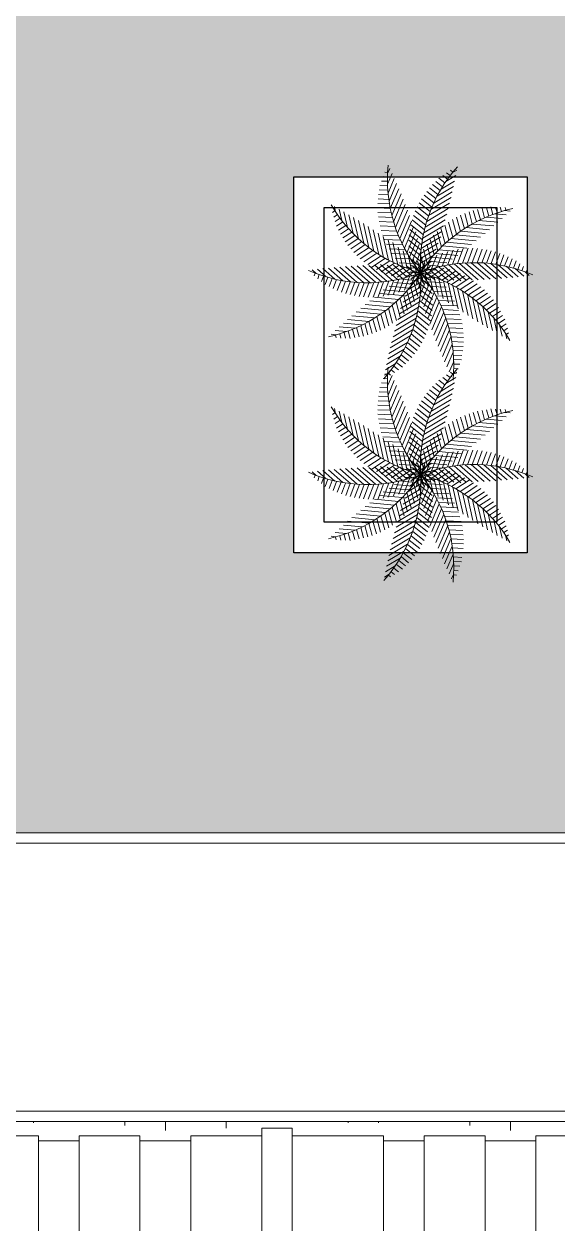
# Model space of a CAD drawing. Header units: inches. Extents: x 139 to 559, y -1 to 295.
# Drawn here: x 274.55 to 279.8, y 174.17 to 185.98 of the extents above; entities that cross this region are included whole.
import ezdxf

# ---------------------------------------------------------------- set-up
doc = ezdxf.new("R2010")
doc.units = ezdxf.units.IN
doc.header["$MEASUREMENT"] = 0
for name, color, linetype, lineweight in [('ars', 11, 'Continuous', 0), ('ARSIR', 31, 'Continuous', 5), ('ARSIR BETON', 8, 'Continuous', 5), ('ATAP', 3, 'Continuous', 20), ('POHON', 98, 'Continuous', 5)]:
    doc.layers.add(name, color=color, linetype=linetype, lineweight=lineweight)
doc.layers.add('dinding', color=3, linetype='Continuous')
pattern_1 = [(45, (37.0798, 226.14725), (6e-17, 0.5747364), [1.2192, -0.4064]), (135, (37.36716, 226.4346), (6e-17, 0.5747364), [1.2192, -0.4064])]

# ---------------------------------------------------------------- blocks, each defined once
blk = doc.blocks.new('A$C08441736')
at = {"color": 82}
for p, q in [((0.0057, 0.7473), (-0.0197, 0.7763)), ((0.0458, 0.6127), (-0.0291, 0.6983)), ((0.0295, 0.6758), (-0.0246, 0.7375)), ((0.0028, 0.7548), (0.0219, 0.762)), ((0.0138, 0.7247), (0.0436, 0.7359)), ((0.0239, 0.6942), (0.0635, 0.7091)), ((0.0647, 0.5025), (-0.037, 0.6187)), ((0.0572, 0.5554), (-0.0332, 0.6587)), ((0.033, 0.6634), (0.0847, 0.6828)), ((0.0412, 0.6322), (0.0982, 0.6536)), ((0.0485, 0.6007), (0.1131, 0.625)), ((-0.2667, 0.4695), (-0.2209, 0.5389)), ((-0.244, 0.4456), (-0.1948, 0.5202)), ((0.0715, 0.4061), (-0.0435, 0.5374)), ((0.0693, 0.4529), (-0.0405, 0.5783)), ((0.0548, 0.5688), (0.1264, 0.5957)), ((0.0602, 0.5366), (0.1381, 0.5658)), ((0.0646, 0.5039), (0.1482, 0.5354)), ((-0.2101, 0.4071), (-0.3726, 0.444)), ((-0.2219, 0.4209), (-0.1696, 0.5001)), ((-0.2003, 0.3953), (-0.1454, 0.4786)), ((-0.1795, 0.3687), (-0.1221, 0.4556)), ((-0.1592, 0.3412), (-0.0999, 0.4311)), ((0.07, 0.3191), (-0.0485, 0.4544)), ((0.0716, 0.3616), (-0.0462, 0.4961)), ((0.0679, 0.4709), (0.1568, 0.5043)), ((0.0703, 0.4376), (0.1637, 0.4727)), ((0.0715, 0.4038), (0.169, 0.4404)), ((-0.1808, 0.3705), (-0.3511, 0.4092)), ((-0.1546, 0.3346), (-0.329, 0.3742)), ((-0.1396, 0.3126), (-0.0787, 0.405)), ((-0.1207, 0.283), (-0.0586, 0.3772)), ((-0.1026, 0.2522), (-0.0396, 0.3477)), ((0.0622, 0.2394), (-0.0518, 0.3696)), ((0.0668, 0.2785), (-0.0504, 0.4122)), ((0.0708, 0.335), (0.1744, 0.3739)), ((0.0717, 0.3696), (0.1726, 0.4075)), ((0.2177, 0.186), (0.2015, 0.3631)), ((-0.131, 0.2993), (-0.3063, 0.3391)), ((-0.1097, 0.2645), (-0.2831, 0.3039)), ((-0.0904, 0.2302), (-0.2592, 0.2685)), ((-0.0852, 0.2204), (-0.0219, 0.3163)), ((-0.0686, 0.1872), (-0.0056, 0.2827)), ((0.0493, 0.1653), (-0.0577, 0.2876)), ((0.0563, 0.2017), (-0.0529, 0.3264)), ((0.0606, 0.2283), (0.1681, 0.2688)), ((0.0653, 0.2644), (0.1723, 0.3046)), ((0.0686, 0.2999), (0.1744, 0.3396)), ((0.1371, 0.1048), (0.1223, 0.2666)), ((0.1641, 0.1301), (0.1491, 0.2951)), ((0.191, 0.1571), (0.1753, 0.3294)), ((-0.073, 0.1963), (-0.2346, 0.233)), ((-0.0573, 0.1628), (-0.2158, 0.1988)), ((-0.1984, 0.1282), (-0.2037, 0.243)), ((-0.1656, 0.1112), (-0.1707, 0.2254)), ((-0.1326, 0.0926), (-0.1377, 0.205)), ((-0.0996, 0.0723), (-0.1045, 0.1815)), ((0.0413, 0.1302), (-0.0535, 0.2385)), ((0.0323, 0.0961), (-0.0531, 0.1937)), ((-0.0529, 0.1528), (0.0091, 0.2468)), ((-0.0381, 0.117), (0.0221, 0.2083)), ((0.047, 0.1547), (0.1525, 0.1943)), ((0.0546, 0.1918), (0.1616, 0.232)), ((0.0826, 0.0588), (0.0709, 0.1879)), ((0.1099, 0.081), (0.0969, 0.2244)), ((-0.2084, 0.1331), (-0.3675, 0.0649)), ((-0.1744, 0.1159), (-0.3267, 0.0506)), ((-0.142, 0.098), (-0.2914, 0.034)), ((-0.0431, 0.1296), (-0.1835, 0.1615)), ((-0.0304, 0.0968), (-0.1568, 0.1255)), ((-0.019, 0.0642), (-0.1295, 0.0893)), ((-0.0665, 0.0502), (-0.0712, 0.1542)), ((0.0224, 0.0631), (-0.0523, 0.1483)), ((0.0116, 0.0311), (-0.0508, 0.1024)), ((-0.0333, 0.0262), (-0.0377, 0.1224)), ((-0.0243, 0.0797), (0.033, 0.1666)), ((-0.0115, 0.0408), (0.0415, 0.1211)), ((0.0277, 0.0184), (0.0191, 0.1127)), ((0.0272, 0.0788), (0.1247, 0.1154)), ((0.038, 0.1171), (0.1403, 0.1555)), ((0.0552, 0.0379), (0.0449, 0.1507)), ((0.067, -0.0018), (0.1249, 0.0955)), ((0.1014, -0.001), (0.1678, 0.1104)), ((0.1366, 0.001), (0.2103, 0.1246)), ((-0.1993, -0.0074), (-0.2706, 0.082)), ((-0.1111, 0.0795), (-0.2433, 0.0228)), ((-0.1617, -0.0031), (-0.2319, 0.0849)), ((-0.0815, 0.0604), (-0.2006, 0.0093)), ((-0.1231, -0.0001), (-0.1913, 0.0854)), ((-0.1014, 0.001), (-0.1678, -0.1104)), ((-0.0531, 0.0408), (-0.1572, -0.0039)), ((-0.0833, 0.0015), (-0.1482, 0.0829)), ((-0.0352, -0.0236), (-0.128, 0.002)), ((-0.067, 0.0018), (-0.1249, -0.0955)), ((-0.026, 0.0206), (-0.1131, -0.0167)), ((-0.0423, 0.0016), (-0.1024, 0.0769)), ((-0.0089, 0.032), (-0.1013, 0.053)), ((0, 0), (-0.0819, 0.0226)), ((-0.0332, 0.0014), (-0.0817, -0.08)), ((0, 0), (-0.0724, 0.0164)), ((0, 0), (-0.053, 0.0664)), ((0, 0), (-0.0489, 0.0558)), ((0, 0), (-0.0067, 0.0739)), ((0, 0), (-0.0038, 0.0848)), ((0, 0), (0.0467, 0.0709)), ((0, 0), (0.038, 0.0637)), ((0, 0), (0.0795, 0.0299)), ((0, 0), (0.0682, 0.0292)), ((0.0146, 0.0398), (0.1048, 0.0736)), ((0.026, -0.0206), (0.1131, 0.0167)), ((0.0332, -0.0014), (0.0817, 0.08)), ((0.0352, 0.0236), (0.128, -0.002)), ((0.0531, -0.0408), (0.1572, 0.0039)), ((0.0683, 0.0477), (0.1687, 0.0201)), ((0.0995, 0.0724), (0.2049, 0.0433)), ((0.1231, 0.0001), (0.1913, -0.0854)), ((0.1617, 0.0031), (0.2319, -0.0849)), ((-0.2092, -0.0088), (-0.2941, -0.1511)), ((-0.1725, -0.0042), (-0.2557, -0.1438)), ((-0.129, -0.0975), (-0.2376, -0.0676)), ((-0.1366, -0.001), (-0.2103, -0.1246)), ((-0.0995, -0.0724), (-0.2049, -0.0433)), ((-0.0683, -0.0477), (-0.1687, -0.0201)), ((-0.0272, -0.0788), (-0.1247, -0.1154)), ((-0.1099, -0.081), (-0.0969, -0.2244)), ((-0.0146, -0.0398), (-0.1048, -0.0736)), ((-0.0826, -0.0588), (-0.0709, -0.1879)), ((0, 0), (-0.0795, -0.0299)), ((0, 0), (-0.0682, -0.0292)), ((-0.0552, -0.0379), (-0.0449, -0.1507)), ((0, 0), (-0.0467, -0.0709)), ((0.0115, -0.0408), (-0.0415, -0.1211)), ((0, 0), (-0.038, -0.0637)), ((0.0243, -0.0797), (-0.033, -0.1666)), ((-0.0277, -0.0184), (-0.0191, -0.1127)), ((-0.0224, -0.0631), (0.0523, -0.1483)), ((-0.0116, -0.0311), (0.0508, -0.1024)), ((0, 0), (0.0724, -0.0164)), ((0, 0), (0.0038, -0.0848)), ((0, 0), (0.053, -0.0664)), ((0, 0), (0.0819, -0.0226)), ((0, 0), (0.0067, -0.0739)), ((0, 0), (0.0489, -0.0558)), ((0.0089, -0.032), (0.1013, -0.053)), ((0.019, -0.0642), (0.1295, -0.0893)), ((0.0333, -0.0262), (0.0377, -0.1224)), ((0.0423, -0.0016), (0.1024, -0.0769)), ((0.0665, -0.0502), (0.0712, -0.1542)), ((0.0815, -0.0604), (0.2006, -0.0093)), ((0.0833, -0.0015), (0.1482, -0.0829)), ((0.0996, -0.0723), (0.1045, -0.1815)), ((-0.2082, -0.1755), (-0.3185, -0.1451)), ((-0.1832, -0.1491), (-0.294, -0.1186)), ((-0.1569, -0.1231), (-0.2671, -0.0927)), ((-0.191, -0.1571), (-0.1753, -0.3294)), ((-0.1641, -0.1301), (-0.1491, -0.2951)), ((-0.047, -0.1547), (-0.1525, -0.1943)), ((-0.038, -0.1171), (-0.1403, -0.1555)), ((-0.1371, -0.1048), (-0.1223, -0.2666)), ((-0.0493, -0.1653), (0.0577, -0.2876)), ((-0.0413, -0.1302), (0.0535, -0.2385)), ((-0.0323, -0.0961), (0.0531, -0.1937)), ((0.0381, -0.117), (-0.0221, -0.2083)), ((0.0529, -0.1528), (-0.0091, -0.2468)), ((0.0304, -0.0968), (0.1568, -0.1255)), ((0.0431, -0.1296), (0.1835, -0.1615)), ((0.0573, -0.1628), (0.2158, -0.1988)), ((0.1326, -0.0926), (0.1377, -0.205)), ((0.1656, -0.1112), (0.1707, -0.2254)), ((0.1984, -0.1282), (0.2037, -0.243)), ((-0.2442, -0.2171), (-0.2279, -0.3961)), ((-0.2177, -0.186), (-0.2015, -0.3631)), ((-0.0606, -0.2283), (-0.1681, -0.2688)), ((-0.0546, -0.1918), (-0.1616, -0.232)), ((-0.0622, -0.2394), (0.0518, -0.3696)), ((-0.0563, -0.2017), (0.0529, -0.3264)), ((0.0686, -0.1872), (0.0056, -0.2827)), ((0.0852, -0.2204), (0.0219, -0.3163)), ((0.1026, -0.2522), (0.0396, -0.3477)), ((-0.0686, -0.2999), (-0.1744, -0.3396)), ((-0.0708, -0.335), (-0.1744, -0.3739)), ((-0.0653, -0.2644), (-0.1723, -0.3046)), ((-0.07, -0.3191), (0.0485, -0.4544)), ((-0.0668, -0.2785), (0.0504, -0.4122)), ((0.1207, -0.283), (0.0586, -0.3772)), ((0.1396, -0.3126), (0.0787, -0.405)), ((-0.0717, -0.3696), (-0.1726, -0.4075)), ((-0.0715, -0.4038), (-0.169, -0.4404)), ((-0.0716, -0.3616), (0.0462, -0.4961)), ((-0.0715, -0.4061), (0.0435, -0.5374)), ((-0.0703, -0.4376), (-0.1637, -0.4727)), ((-0.0679, -0.4709), (-0.1568, -0.5043)), ((-0.0646, -0.5039), (-0.1482, -0.5354)), ((-0.0693, -0.4529), (0.0405, -0.5783)), ((-0.0647, -0.5025), (0.037, -0.6187)), ((-0.0602, -0.5366), (-0.1381, -0.5658)), ((-0.0548, -0.5688), (-0.1264, -0.5957)), ((-0.0572, -0.5554), (0.0332, -0.6587)), ((-0.0485, -0.6007), (-0.1131, -0.625)), ((-0.0412, -0.6322), (-0.0982, -0.6536)), ((-0.033, -0.6634), (-0.0847, -0.6828)), ((-0.0458, -0.6127), (0.0291, -0.6983)), ((-0.0295, -0.6758), (0.0246, -0.7375)), ((-0.0239, -0.6942), (-0.0635, -0.7091)), ((-0.0138, -0.7247), (-0.0436, -0.7359)), ((-0.0028, -0.7548), (-0.0219, -0.762)), ((-0.0057, -0.7473), (0.0197, -0.7763))]:
    blk.add_line(p, q, dxfattribs=at)
at = {"color": 60}
for p, q in [((-0.4347, 0.6079), (-0.4723, 0.6164)), ((-0.4414, 0.6123), (-0.4302, 0.6293)), ((-0.4148, 0.5944), (-0.3973, 0.621)), ((-0.3887, 0.5757), (-0.3654, 0.611)), ((-0.3632, 0.5561), (-0.3328, 0.6022)), ((-0.3734, 0.564), (-0.4534, 0.5822)), ((-0.3231, 0.5226), (-0.434, 0.5478)), ((-0.3383, 0.5357), (-0.3048, 0.5865)), ((-0.3138, 0.5145), (-0.2759, 0.5721)), ((-0.29, 0.4924), (-0.2479, 0.5562)), ((-0.2802, 0.483), (-0.414, 0.5133)), ((-0.243, 0.4446), (-0.3936, 0.4788)), ((-0.685, 0.2371), (-0.6864, 0.2689)), ((-0.6529, 0.2372), (-0.6548, 0.2795)), ((-0.6207, 0.2364), (-0.6232, 0.2916)), ((-0.5885, 0.2346), (-0.5913, 0.2954)), ((-0.5563, 0.2317), (-0.5594, 0.3007)), ((-0.524, 0.2279), (-0.5275, 0.3043)), ((-0.4917, 0.223), (-0.4955, 0.3062)), ((-0.4593, 0.2171), (-0.4634, 0.3064)), ((-0.4269, 0.2101), (-0.4312, 0.3049)), ((-0.3944, 0.202), (-0.399, 0.3017)), ((-0.3619, 0.1928), (-0.3666, 0.2968)), ((-0.3293, 0.1824), (-0.3342, 0.2901)), ((-0.2967, 0.1708), (-0.3017, 0.2814)), ((-0.264, 0.158), (-0.2691, 0.2708)), ((-0.7089, 0.2363), (-0.7444, 0.2211)), ((-0.717, 0.2359), (-0.7179, 0.2563)), ((-0.6336, 0.2368), (-0.709, 0.2045)), ((-0.5686, 0.2329), (-0.6731, 0.1881)), ((-0.5106, 0.226), (-0.6367, 0.1719)), ((-0.4579, 0.2168), (-0.5998, 0.156)), ((-0.4093, 0.2059), (-0.5625, 0.1402)), ((-0.3641, 0.1935), (-0.5246, 0.1247)), ((-0.3218, 0.1798), (-0.4861, 0.1094)), ((-0.2819, 0.1652), (-0.4472, 0.0943)), ((-0.2442, 0.1495), (-0.4076, 0.0795)), ((-0.4379, -0.0684), (-0.5001, 0.0096)), ((-0.4061, -0.0567), (-0.4711, 0.0246)), ((-0.3737, -0.046), (-0.4409, 0.0382)), ((-0.3404, -0.0362), (-0.4095, 0.0503)), ((-0.3064, -0.0274), (-0.3769, 0.0609)), ((-0.2716, -0.0196), (-0.3429, 0.0698)), ((-0.2359, -0.0129), (-0.3076, 0.0769)), ((-0.5863, -0.1395), (-0.6293, -0.0856)), ((-0.5579, -0.1236), (-0.6056, -0.0639)), ((-0.5289, -0.1086), (-0.5808, -0.0435)), ((-0.4992, -0.0943), (-0.555, -0.0245)), ((-0.4521, -0.074), (-0.5375, -0.2172)), ((-0.4689, -0.0809), (-0.5281, -0.0068)), ((-0.4083, -0.0575), (-0.4977, -0.2075)), ((-0.366, -0.0436), (-0.4576, -0.1973)), ((-0.3251, -0.0321), (-0.4172, -0.1865)), ((-0.2855, -0.0226), (-0.3765, -0.1753)), ((-0.2469, -0.0148), (-0.3354, -0.1635)), ((-0.6676, -0.1918), (-0.694, -0.1587)), ((-0.6411, -0.1736), (-0.6756, -0.1304)), ((-0.5969, -0.1457), (-0.6551, -0.2434)), ((-0.614, -0.1562), (-0.652, -0.1086)), ((-0.5459, -0.1173), (-0.6162, -0.2351)), ((-0.4979, -0.0937), (-0.5769, -0.2264)), ((-0.7124, -0.2255), (-0.7322, -0.2587)), ((-0.7188, -0.2306), (-0.7315, -0.2147)), ((-0.6935, -0.2108), (-0.7134, -0.1859)), ((-0.6518, -0.1808), (-0.6938, -0.2513)), ((-0.2952, -0.2846), (-0.3956, -0.257)), ((-0.2753, -0.2568), (-0.3791, -0.2282)), ((-0.2541, -0.2294), (-0.3609, -0.2)), ((-0.2318, -0.2023), (-0.3407, -0.1723)), ((-0.2705, -0.2504), (-0.2542, -0.4286)), ((-0.3318, -0.3411), (-0.4232, -0.3159)), ((-0.314, -0.3127), (-0.4103, -0.2862)), ((-0.3223, -0.3256), (-0.3072, -0.4916)), ((-0.2965, -0.2865), (-0.2807, -0.4604)), ((-0.3787, -0.4279), (-0.4524, -0.4076)), ((-0.3641, -0.3987), (-0.4443, -0.3766)), ((-0.3484, -0.3697), (-0.4346, -0.346)), ((-0.3727, -0.4158), (-0.3603, -0.5524)), ((-0.3477, -0.3685), (-0.3337, -0.5223)), ((-0.4166, -0.5173), (-0.4699, -0.5026)), ((-0.405, -0.4872), (-0.4636, -0.4711)), ((-0.3923, -0.4575), (-0.4588, -0.4391)), ((-0.3972, -0.4687), (-0.3869, -0.582)), ((-0.4274, -0.5476), (-0.4682, -0.5364)), ((-0.4371, -0.5782), (-0.4678, -0.5697)), ((-0.421, -0.5294), (-0.4136, -0.6111)), ((-0.446, -0.609), (-0.4656, -0.6036)), ((-0.4438, -0.6012), (-0.4403, -0.6396))]:
    blk.add_line(p, q, dxfattribs=at)
for p, q in [((0.421, 0.5294), (0.4136, 0.6111)), ((0.4438, 0.6012), (0.4403, 0.6396)), ((0.446, 0.609), (0.4656, 0.6036)), ((0.3477, 0.3685), (0.3337, 0.5223)), ((0.3727, 0.4158), (0.3603, 0.5524)), ((0.3972, 0.4687), (0.3869, 0.582)), ((0.4166, 0.5173), (0.4699, 0.5026)), ((0.4274, 0.5476), (0.4682, 0.5364)), ((0.4371, 0.5782), (0.4678, 0.5697)), ((0.2705, 0.2504), (0.2542, 0.4286)), ((0.2965, 0.2865), (0.2807, 0.4604)), ((0.3223, 0.3256), (0.3072, 0.4916)), ((0.3923, 0.4575), (0.4588, 0.4391)), ((0.405, 0.4872), (0.4636, 0.4711)), ((0.3484, 0.3697), (0.4346, 0.346)), ((0.3641, 0.3987), (0.4443, 0.3766)), ((0.3787, 0.4279), (0.4524, 0.4076)), ((0.2952, 0.2846), (0.3956, 0.257)), ((0.314, 0.3127), (0.4103, 0.2862)), ((0.3318, 0.3411), (0.4232, 0.3159)), ((0.7124, 0.2255), (0.7322, 0.2587)), ((0.2082, 0.1755), (0.3185, 0.1451)), ((0.2318, 0.2023), (0.3407, 0.1723)), ((0.2541, 0.2294), (0.3609, 0.2)), ((0.2753, 0.2568), (0.3791, 0.2282)), ((0.2855, 0.0226), (0.3765, 0.1753)), ((0.3251, 0.0321), (0.4172, 0.1865)), ((0.366, 0.0436), (0.4576, 0.1973)), ((0.4083, 0.0575), (0.4977, 0.2075)), ((0.4521, 0.074), (0.5375, 0.2172)), ((0.4979, 0.0937), (0.5769, 0.2264)), ((0.5459, 0.1173), (0.6162, 0.2351)), ((0.5969, 0.1457), (0.6551, 0.2434)), ((0.6411, 0.1736), (0.6756, 0.1304)), ((0.6518, 0.1808), (0.6938, 0.2513)), ((0.6676, 0.1918), (0.694, 0.1587)), ((0.6935, 0.2108), (0.7134, 0.1859)), ((0.7188, 0.2306), (0.7315, 0.2147)), ((0.1569, 0.1231), (0.2671, 0.0927)), ((0.1832, 0.1491), (0.294, 0.1186)), ((0.2092, 0.0088), (0.2941, 0.1511)), ((0.2469, 0.0148), (0.3354, 0.1635)), ((0.4992, 0.0943), (0.555, 0.0245)), ((0.5289, 0.1086), (0.5808, 0.0435)), ((0.5579, 0.1236), (0.6056, 0.0639)), ((0.5863, 0.1395), (0.6293, 0.0856)), ((0.614, 0.1562), (0.652, 0.1086)), ((0.1993, 0.0074), (0.2706, -0.082)), ((0.2359, 0.0129), (0.3076, -0.0769)), ((0.2716, 0.0196), (0.3429, -0.0698)), ((0.3064, 0.0274), (0.3769, -0.0609)), ((0.3404, 0.0362), (0.4095, -0.0503)), ((0.3737, 0.046), (0.4409, -0.0382)), ((0.4061, 0.0567), (0.4711, -0.0246)), ((0.4379, 0.0684), (0.5001, -0.0096)), ((0.4689, 0.0809), (0.5281, 0.0068)), ((0.142, -0.098), (0.2914, -0.034)), ((0.1744, -0.1159), (0.3267, -0.0506)), ((0.2084, -0.1331), (0.3675, -0.0649)), ((0.2442, -0.1495), (0.4076, -0.0795)), ((0.264, -0.158), (0.2691, -0.2708)), ((0.2819, -0.1652), (0.4472, -0.0943)), ((0.2967, -0.1708), (0.3017, -0.2814)), ((0.3218, -0.1798), (0.4861, -0.1094)), ((0.3641, -0.1935), (0.5246, -0.1247)), ((0.4093, -0.2059), (0.5625, -0.1402)), ((0.4579, -0.2168), (0.5998, -0.156)), ((0.0904, -0.2302), (0.2592, -0.2685)), ((0.3293, -0.1824), (0.3342, -0.2901)), ((0.3619, -0.1928), (0.3666, -0.2968)), ((0.3944, -0.202), (0.399, -0.3017)), ((0.4269, -0.2101), (0.4312, -0.3049)), ((0.4593, -0.2171), (0.4634, -0.3064)), ((0.4917, -0.223), (0.4955, -0.3062)), ((0.5106, -0.226), (0.6367, -0.1719)), ((0.524, -0.2279), (0.5275, -0.3043)), ((0.5563, -0.2317), (0.5594, -0.3007)), ((0.5686, -0.2329), (0.6731, -0.1881)), ((0.5885, -0.2346), (0.5913, -0.2954)), ((0.6207, -0.2364), (0.6232, -0.2916)), ((0.6336, -0.2368), (0.709, -0.2045)), ((0.6529, -0.2372), (0.6548, -0.2795)), ((0.685, -0.2371), (0.6864, -0.2689)), ((0.7089, -0.2363), (0.7444, -0.2211)), ((0.717, -0.2359), (0.7179, -0.2563)), ((0.1592, -0.3412), (0.0999, -0.4311)), ((0.1097, -0.2645), (0.2831, -0.3039)), ((0.131, -0.2993), (0.3063, -0.3391)), ((0.1546, -0.3346), (0.329, -0.3742)), ((0.1795, -0.3687), (0.1221, -0.4556)), ((0.2003, -0.3953), (0.1454, -0.4786)), ((0.2219, -0.4209), (0.1696, -0.5001)), ((0.1808, -0.3705), (0.3511, -0.4092)), ((0.2101, -0.4071), (0.3726, -0.444)), ((0.244, -0.4456), (0.1948, -0.5202)), ((0.2667, -0.4695), (0.2209, -0.5389)), ((0.243, -0.4446), (0.3936, -0.4788)), ((0.29, -0.4924), (0.2479, -0.5562)), ((0.2802, -0.483), (0.414, -0.5133)), ((0.3138, -0.5145), (0.2759, -0.5721)), ((0.3383, -0.5357), (0.3048, -0.5865)), ((0.3231, -0.5226), (0.434, -0.5478)), ((0.3632, -0.5561), (0.3328, -0.6022)), ((0.3887, -0.5757), (0.3654, -0.611)), ((0.3734, -0.564), (0.4534, -0.5822)), ((0.4148, -0.5944), (0.3973, -0.621)), ((0.4414, -0.6123), (0.4302, -0.6293)), ((0.4347, -0.6079), (0.4723, -0.6164))]:
    blk.add_line(p, q)
at = {"color": 106}
for p, q in [((0.2442, 0.2171), (0.2279, 0.3961)), ((0.129, 0.0975), (0.2376, 0.0676)), ((0.1725, 0.0042), (0.2557, 0.1438)), ((0.1111, -0.0795), (0.2433, -0.0228)), ((0.2313, -0.1438), (0.2364, -0.258)), ((0.073, -0.1963), (0.2346, -0.233))]:
    blk.add_line(p, q, dxfattribs=at)
at = {"color": 85}
blk.add_line((-0.2313, 0.1438), (-0.2364, 0.258), dxfattribs=at)
at = {"color": 82}
for centre, start, end in [((-0.9753, 0.3811), 338.65985, 23.6829), ((-1.013, -0.265), 14.65985, 59.6829), ((-0.6638, -0.8098), 50.65985, 95.6829), ((-0.061, -1.0453), 86.65985, 131.6829), ((0.5651, -0.8816), 122.65985, 167.6829), ((0.9753, -0.3811), 158.65985, 203.6829)]:
    blk.add_arc(centre, 1.0471, start, end, dxfattribs=at)
for centre, start, end in [((-0.5651, 0.8816), 302.65985, 347.6829), ((0.061, 1.0453), 266.65985, 311.6829), ((0.6638, 0.8098), 230.65985, 275.6829), ((1.013, 0.265), 194.65985, 239.6829)]:
    blk.add_arc(centre, 1.0471, start, end)

msp = doc.modelspace()

# ---------------------------------------------------------------- hatches: boundary and pattern name
at = {"layer": 'ars'}
h = msp.add_hatch(dxfattribs=at)
h.set_pattern_fill('AR-RSHKE', color=256, scale=0.1, style=0)
h.set_pattern_definition([(0, (278.4873, 175.0301), (2.55, -1.2), [0.6, -0.5, 0.7, -0.3, 0.9, -0.4]), (0, (279.0873, 174.9801), (2.55, -1.2), [0.5, -1.9, 0.4, -0.6]), (0, (280.2873, 175.1051), (2.55, -1.2), [0.3, -3.1]), (270, (278.4873, 175.0301), (-0.85, -1.2), [1.15, -3.65]), (270, (279.0873, 175.0301), (-0.85, -1.2), [1.125, -3.675]), (270, (279.5873, 175.0301), (-0.85, -1.2), [1.05, -3.75]), (270, (280.2873, 175.1051), (-0.85, -1.2), [1.15, -3.65]), (270, (280.5873, 175.1051), (-0.85, -1.2), [1.15, -3.65]), (270, (281.4873, 175.0301), (-0.85, -1.2), [1.1, -3.7])])
h.paths.add_polyline_path([(267.0287, 175.1715), (289.7459, 175.1715), (278.3873, 163.813)])
at = {"layer": 'ARSIR'}
h = msp.add_hatch(dxfattribs=at)
h.set_pattern_fill('AR-HBONE', color=256, scale=0.004, style=0)
h.set_pattern_definition(pattern_1)
h.paths.add_polyline_path([(277.2032, 190.67), (279.5032, 190.67), (279.5032, 186.97), (277.2032, 186.97)])
h.paths.add_polyline_path([(277.2032, 184.47), (279.5032, 184.47), (279.5032, 180.77), (277.2032, 180.77)])
edge = h.paths.add_edge_path()
edge.add_line((274.4123, 178.0115), (282.3623, 178.0115))
edge.add_line((282.3623, 178.0115), (282.3623, 182.8115))
edge.add_line((282.3623, 182.8115), (283.5623, 182.8115))
edge.add_line((283.5623, 182.8115), (283.5623, 190.7865))
edge.add_arc((286.5623, 190.7865), 3, 90, 180, ccw=False)
edge.add_line((286.5623, 193.7865), (332.5823, 193.7865))
edge.add_line((332.5823, 193.7865), (332.5823, 194.9865))
edge.add_line((332.5823, 194.9865), (279.5032, 194.9865))
edge.add_line((279.5032, 194.9865), (279.5032, 192.5865))
edge.add_line((279.5032, 192.5865), (277.2032, 192.5865))
edge.add_line((277.2032, 192.5865), (277.2032, 194.9865))
edge.add_line((277.2032, 194.9865), (272.3302, 194.9865))
edge.add_arc((265.7568, 189.203), 8.7555, 41.343, 90)
edge.add_line((265.7568, 197.9585), (262.4822, 197.9585))
edge.add_line((262.4822, 197.9585), (262.4822, 196.6571))
edge.add_line((262.4822, 196.6571), (265.7537, 196.6585))
edge.add_arc((265.7568, 189.203), 7.4555, 0.24526, 90.02394, ccw=False)
edge.add_line((273.2123, 189.2349), (273.2123, 182.8115))
edge.add_line((273.2123, 182.8115), (274.4123, 182.8115))
edge.add_line((274.4123, 182.8115), (274.4123, 178.0115))
at = {"layer": 'ARSIR BETON'}
h = msp.add_hatch(dxfattribs=at)
h.set_pattern_fill('AR-HBONE', color=256, scale=0.004, style=0)
h.set_pattern_definition(pattern_1)
edge = h.paths.add_edge_path()
edge.add_arc((191.2828, 190.0679), 14, 90, 180)
edge.add_line((177.2828, 190.0679), (177.2828, 133.2715))
edge.add_arc((191.2827, 133.2715), 14, 179.99992, 263.11919)
edge.add_line((189.6055, 119.3724), (189.6055, 112.3227))
edge.add_line((189.6055, 112.3227), (189.7055, 112.3227))
edge.add_line((189.7055, 112.3227), (189.7055, 112.2227))
edge.add_line((189.7055, 112.2227), (201.7055, 112.2227))
edge.add_line((201.7055, 112.2227), (201.7055, 119.2715))
edge.add_line((201.7055, 119.2715), (380.22, 119.2715))
edge.add_arc((380.22, 133.2715), 14, 270, 360)
edge.add_line((394.22, 133.2715), (394.22, 186.8365))
edge.add_arc((380.07, 186.8365), 14.15, 0.00002, 89.99998)
edge.add_line((380.07, 200.9865), (288.3873, 200.9865))
edge.add_arc((288.3873, 203.9865), 3, 180, 270, ccw=False)
edge.add_line((285.3873, 203.9865), (285.3986, 204.9823))
edge.add_line((285.3986, 204.9823), (271.3873, 205.1475))
edge.add_line((271.3873, 205.1475), (271.3873, 204.9086))
edge.add_arc((270.5466, 204.9086), 0.8408, 270, 359.99999, ccw=False)
edge.add_line((270.5466, 204.0679), (191.2828, 204.0679))
edge = h.paths.add_edge_path()
edge.add_line((191.2672, 197.9562), (265.7566, 197.9585))
edge.add_arc((265.7568, 189.203), 8.7555, 41.343, 90.00169, ccw=False)
edge.add_line((272.3302, 194.9865), (332.5823, 194.9865))
edge.add_line((332.5823, 194.9865), (332.5823, 191.8715))
edge.add_line((332.5823, 191.8715), (340.1822, 191.8715))
edge.add_line((340.1822, 191.8715), (340.1822, 194.9865))
edge.add_line((340.1822, 194.9865), (380.07, 194.9865))
edge.add_arc((380.07, 186.8365), 8.15, 0, 90, ccw=False)
edge.add_line((388.22, 186.8365), (388.22, 163.1715))
edge.add_line((388.22, 163.1715), (388.22, 157.7117))
edge.add_line((388.22, 157.7117), (388.22, 133.2715))
edge.add_arc((380.22, 133.2715), 8, -90, 0, ccw=False)
edge.add_line((380.22, 125.2715), (191.2828, 125.2715))
edge.add_arc((191.185, 133.1732), 7.9023, 180.12317, 270.70845, ccw=False)
edge.add_line((183.2828, 133.1562), (183.2675, 189.9541))
edge.add_arc((191.2675, 189.9563), 8, 90.00169, 180.01541, ccw=False)

# ---------------------------------------------------------------- linework, layer by layer
at = {"layer": 'ATAP'}
msp.add_lwpolyline([(265.4373, 178.0115), (291.4373, 178.0115), (291.4373, 173.2715), (294.3373, 173.2715), (294.3373, 150.0715), (291.4373, 150.0715), (291.4373, 145.3315), (265.6873, 145.3315), (265.6873, 149.6215), (262.8873, 149.6215), (262.8873, 173.7315), (265.4373, 173.7315), (265.4373, 178.0115)], dxfattribs=at)
for points in [[(265.5373, 177.9115), (291.3373, 177.9115), (291.3373, 173.1715), (294.2373, 173.1715), (294.2373, 150.1715), (291.3373, 150.1715), (291.3373, 145.4315), (265.7873, 145.4315), (265.7873, 149.7215), (262.9873, 149.7215), (262.9873, 173.6315), (265.5373, 173.6315)], [(266.7873, 175.2715), (289.9873, 175.2715), (289.9873, 148.0715), (266.7873, 148.0715)], [(266.8873, 175.1715), (289.8873, 175.1715), (289.8873, 148.1715), (266.8873, 148.1715)]]:
    msp.add_lwpolyline(points, close=True, dxfattribs=at)
at = {"layer": 'dinding'}
for points in [[(277.2032, 184.47), (279.5032, 184.47), (279.5032, 180.77), (277.2032, 180.77)], [(277.5032, 184.17), (279.2032, 184.17), (279.2032, 181.07), (277.5032, 181.07)]]:
    msp.add_lwpolyline(points, close=True, dxfattribs=at)

# ---------------------------------------------------------------- block references
at = {"layer": 'POHON', "lineweight": 0, "xscale": -1.377873410171134, "yscale": 1.377873410170821, "zscale": 1.377873410170977, "rotation": 270}
for p in [(278.4532, 183.5275), (278.4532, 181.5396)]:
    msp.add_blockref('A$C08441736', p, dxfattribs=at)

doc.saveas('drawing.dxf')
